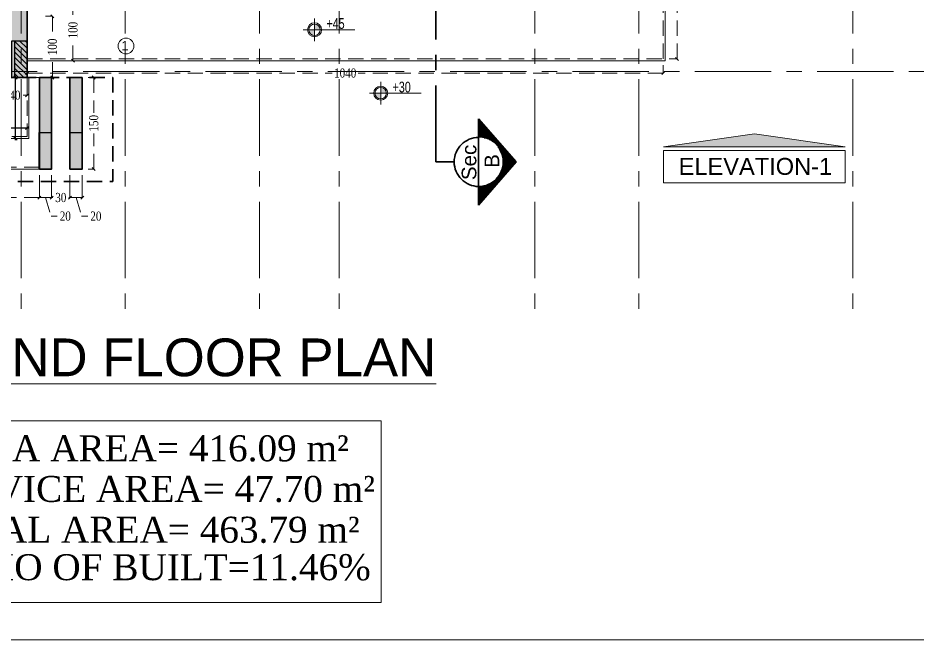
# Model space of a CAD drawing. Header units: inches. Extents: x -114 to 635, y -137 to 57.
# Drawn here: x 31.23 to 45.93, y -2.31 to 7.85 of the extents above; entities that cross this region are included whole.
import ezdxf
from ezdxf.enums import TextEntityAlignment as Align

# ---------------------------------------------------------------- set-up
doc = ezdxf.new("R2010")
doc.units = ezdxf.units.IN
doc.header["$MEASUREMENT"] = 0
doc.header["$PDMODE"] = 98
for name, pattern in [('( Hidden )', [0.375, 0.25, -0.125]), ('CENTER', [2, 1.25, -0.25, 0.25, -0.25]), ('CENTERX2', [4, 2.5, -0.5, 0.5, -0.5]), ('DASHED2', [0.375, 0.25, -0.125]), ('VILLA AXIS$0$CENTER', [2, 1.25, -0.25, 0.25, -0.25])]:
    doc.linetypes.add(name, pattern=pattern)
doc.layers.get('0').update_dxf_attribs({"lineweight": 5})
doc.layers.get('Defpoints').update_dxf_attribs({"lineweight": 5})
for name, color, linetype, lineweight in [('.', 14, 'Continuous', 9), ('A-ELEVATION TAG', 230, 'Continuous', 5), ('A-GEN-TEXT.', 3, 'Continuous', 5), ('A-SECTION LINE', 230, 'Continuous', 35), ('A-SECTION TAG', 230, 'Continuous', 5), ('A-text', 111, 'Continuous', 5), ('BORDER A2', 7, 'Continuous', 50), ('COLUMNS HATCH', 1, 'Continuous', 5), ('DETAILS DIMENSION', 15, 'Continuous', 5), ('E-AX', 9, '( Hidden )', 0), ('E-C', 6, 'Continuous', 5), ('HATCH', 15, 'Continuous', 0), ('LEVEL SYMBOL', 8, 'Continuous', 5), ('PROPOSED COLUMNS', 6, 'Continuous', 30), ('ROOMS DIMENSION', 3, 'Continuous', 5), ('STAIR', 1, 'Continuous', 5), ('WALL PROPOSED', 7, 'Continuous', 30)]:
    doc.layers.add(name, color=color, linetype=linetype, lineweight=lineweight)
doc.layers.add('AXIES', color=7, linetype='CENTER', lineweight=0, true_color=0x949596)
doc.styles.add('002-F.FLOOR PLAN$0$xref plans$0$ATTRIBUTE', font='BKANT.TTF')
doc.styles.add('Arial', font='arial.ttf')
doc.styles.add('BORDER', font='times.ttf', dxfattribs={"height": 0.2})
doc.styles.add('GROUND FLOOR XREF - option 3$0$STYLE1', font='arial.ttf', dxfattribs={"height": 30})
doc.styles.add('ST', font='times.ttf', dxfattribs={"width": 0.8})
doc.styles.add('style4', font='times.ttf', dxfattribs={"width": 0.8})
doc.dimstyles.new('DIM100-2', dxfattribs={"dimtxt": 0.2, "dimasz": 0.05, "dimexe": 0.1, "dimexo": 0.1, "dimgap": 0.09, "dimtad": 1, "dimdec": 0, "dimlfac": 100, "dimzin": 0, "dimdsep": 46, "dimtxsty": 'style4', "dimblk1": 'OBLIQUE', "dimblk2": 'OBLIQUE', "dimsah": 1, "dimcen": 0.09, "dimdle": 0.03, "dimse1": 1, "dimse2": 1, "dimclrd": 256, "dimclrt": 256, "dimadec": 0, "dimazin": 0, "dimtfac": 1, "dimtdec": 0, "dimtix": 1, "dimtmove": 2, "dimatfit": 3, "dimldrblk": 'OBLIQUE', "dimfxl": 1, "dimtolj": 1, "dimtzin": 0, "dimarcsym": 0})
doc.dimstyles.new('RASH PLAN', dxfattribs={"dimtxt": 0.15, "dimasz": 0.05, "dimexe": 0, "dimexo": 0.1, "dimgap": 0.05, "dimtad": 0, "dimdec": 0, "dimlfac": 100, "dimzin": 0, "dimdsep": 46, "dimtxsty": 'ST', "dimblk": 'OBLIQUE', "dimcen": 0.09, "dimclrd": 200, "dimclre": 6, "dimclrt": 1, "dimadec": 0, "dimazin": 0, "dimtfac": 1, "dimtdec": 0, "dimtmove": 1, "dimatfit": 3, "dimldrblk": 'OBLIQUE', "dimfxl": 0, "dimtolj": 1, "dimtzin": 0, "dimlwd": -1, "dimlwe": -1, "dimarcsym": 0})

# ---------------------------------------------------------------- blocks, each defined once
blk = doc.blocks.new('_Oblique')
at = {"color": 0, "lineweight": -2}
blk.add_line((-0.5, -0.5), (0.5, 0.5), dxfattribs=at)
blk = doc.blocks.new('*D141')
at = {"layer": 'Defpoints', "color": 0, "transparency": 16777216}
for p in [(31.579, 5.384), (25.979, 5.184), (31.579, 4.919)]:
    blk.add_point(p, dxfattribs=at)
at = {"layer": 'DETAILS DIMENSION', "color": 6, "transparency": 16777216}
for p, q in [((31.579, 5.284), (31.579, 4.919)), ((25.979, 5.084), (25.979, 4.919))]:
    blk.add_line(p, q, dxfattribs=at)
at = {"layer": 'DETAILS DIMENSION', "color": 200, "linetype": 'DASHED2', "transparency": 16777216}
for p, q in [((25.979, 4.919), (28.603, 4.919)), ((31.579, 4.919), (28.954, 4.919))]:
    blk.add_line(p, q, dxfattribs=at)
at = {"layer": 'DETAILS DIMENSION', "color": 200, "transparency": 16777216, "xscale": 0.05, "yscale": 0.05, "zscale": 0.05, "rotation": 180}
blk.add_blockref('_Oblique', (25.979, 4.919), dxfattribs=at)
at = {"layer": 'DETAILS DIMENSION', "color": 200, "transparency": 16777216, "xscale": 0.05, "yscale": 0.05, "zscale": 0.05}
blk.add_blockref('_Oblique', (31.579, 4.919), dxfattribs=at)
at = {"layer": 'DETAILS DIMENSION', "color": 1, "transparency": 16777216, "insert": (28.779, 4.919), "char_height": 0.15, "attachment_point": 5, "style": 'ST'}
blk.add_mtext('\\A1;560', dxfattribs=at)
blk = doc.blocks.new('*D142')
at = {"layer": 'Defpoints', "color": 0, "transparency": 16777216}
for p in [(31.579, 5.384), (31.779, 5.384), (31.779, 4.919)]:
    blk.add_point(p, dxfattribs=at)
at = {"layer": 'DETAILS DIMENSION', "color": 6, "transparency": 16777216}
for p, q in [((31.579, 5.284), (31.579, 4.919)), ((31.779, 5.284), (31.779, 4.919))]:
    blk.add_line(p, q, dxfattribs=at)
at = {"layer": 'DETAILS DIMENSION', "color": 200, "linetype": 'DASHED2', "transparency": 16777216}
for p, q in [((31.579, 4.919), (31.779, 4.919)), ((31.679, 4.919), (31.77, 4.615)), ((31.77, 4.615), (31.87, 4.615))]:
    blk.add_line(p, q, dxfattribs=at)
at = {"layer": 'DETAILS DIMENSION', "color": 200, "transparency": 16777216, "xscale": 0.05, "yscale": 0.05, "zscale": 0.05, "rotation": 180}
blk.add_blockref('_Oblique', (31.579, 4.919), dxfattribs=at)
at = {"layer": 'DETAILS DIMENSION', "color": 200, "transparency": 16777216, "xscale": 0.05, "yscale": 0.05, "zscale": 0.05}
blk.add_blockref('_Oblique', (31.779, 4.919), dxfattribs=at)
at = {"layer": 'DETAILS DIMENSION', "color": 1, "transparency": 16777216, "insert": (32.003, 4.615), "char_height": 0.15, "attachment_point": 5, "style": 'ST'}
blk.add_mtext('\\A1;20', dxfattribs=at)
blk = doc.blocks.new('*D143')
at = {"layer": 'Defpoints', "color": 0, "transparency": 16777216}
for p in [(31.779, 5.384), (32.079, 5.384), (32.079, 4.919)]:
    blk.add_point(p, dxfattribs=at)
at = {"layer": 'DETAILS DIMENSION', "color": 6, "transparency": 16777216}
for p, q in [((31.779, 5.284), (31.779, 4.919)), ((32.079, 5.284), (32.079, 4.919))]:
    blk.add_line(p, q, dxfattribs=at)
at = {"layer": 'DETAILS DIMENSION', "color": 200, "linetype": 'DASHED2', "transparency": 16777216}
for p, q in [((31.779, 4.919), (31.729, 4.919)), ((31.779, 4.919), (31.797, 4.919)), ((32.079, 4.919), (32.06, 4.919)), ((32.079, 4.919), (32.129, 4.919))]:
    blk.add_line(p, q, dxfattribs=at)
at = {"layer": 'DETAILS DIMENSION', "color": 200, "transparency": 16777216, "xscale": 0.05, "yscale": 0.05, "zscale": 0.05}
blk.add_blockref('_Oblique', (31.779, 4.919), dxfattribs=at)
at = {"layer": 'DETAILS DIMENSION', "color": 200, "transparency": 16777216, "xscale": 0.05, "yscale": 0.05, "zscale": 0.05, "rotation": 180}
blk.add_blockref('_Oblique', (32.079, 4.919), dxfattribs=at)
at = {"layer": 'DETAILS DIMENSION', "color": 1, "transparency": 16777216, "insert": (31.929, 4.919), "char_height": 0.15, "attachment_point": 5, "style": 'ST'}
blk.add_mtext('\\A1;30', dxfattribs=at)
blk = doc.blocks.new('*D144')
at = {"layer": 'Defpoints', "color": 0, "transparency": 16777216}
for p in [(32.079, 5.384), (32.279, 5.384), (32.279, 4.919)]:
    blk.add_point(p, dxfattribs=at)
at = {"layer": 'DETAILS DIMENSION', "color": 6, "transparency": 16777216}
for p, q in [((32.079, 5.284), (32.079, 4.919)), ((32.279, 5.284), (32.279, 4.919))]:
    blk.add_line(p, q, dxfattribs=at)
at = {"layer": 'DETAILS DIMENSION', "color": 200, "linetype": 'DASHED2', "transparency": 16777216}
for p, q in [((32.079, 4.919), (32.279, 4.919)), ((32.179, 4.919), (32.27, 4.615)), ((32.27, 4.615), (32.37, 4.615))]:
    blk.add_line(p, q, dxfattribs=at)
at = {"layer": 'DETAILS DIMENSION', "color": 200, "transparency": 16777216, "xscale": 0.05, "yscale": 0.05, "zscale": 0.05, "rotation": 180}
blk.add_blockref('_Oblique', (32.079, 4.919), dxfattribs=at)
at = {"layer": 'DETAILS DIMENSION', "color": 200, "transparency": 16777216, "xscale": 0.05, "yscale": 0.05, "zscale": 0.05}
blk.add_blockref('_Oblique', (32.279, 4.919), dxfattribs=at)
at = {"layer": 'DETAILS DIMENSION', "color": 1, "transparency": 16777216, "insert": (32.503, 4.615), "char_height": 0.15, "attachment_point": 5, "style": 'ST'}
blk.add_mtext('\\A1;20', dxfattribs=at)
blk = doc.blocks.new('*D148')
at = {"layer": 'Defpoints', "color": 0, "transparency": 16777216}
for p in [(30.98, 6.83), (31.379, 6.88), (31.379, 6.59)]:
    blk.add_point(p, dxfattribs=at)
at = {"layer": 'DETAILS DIMENSION', "color": 6, "transparency": 16777216}
for p, q in [((31.379, 6.78), (31.379, 6.59)), ((30.98, 6.73), (30.98, 6.59))]:
    blk.add_line(p, q, dxfattribs=at)
at = {"layer": 'DETAILS DIMENSION', "color": 200, "linetype": 'DASHED2', "transparency": 16777216}
for p, q in [((30.98, 6.59), (31.045, 6.59)), ((31.379, 6.59), (31.313, 6.59))]:
    blk.add_line(p, q, dxfattribs=at)
at = {"layer": 'DETAILS DIMENSION', "color": 200, "transparency": 16777216, "xscale": 0.05, "yscale": 0.05, "zscale": 0.05, "rotation": 180}
blk.add_blockref('_Oblique', (30.98, 6.59), dxfattribs=at)
at = {"layer": 'DETAILS DIMENSION', "color": 200, "transparency": 16777216, "xscale": 0.05, "yscale": 0.05, "zscale": 0.05}
blk.add_blockref('_Oblique', (31.379, 6.59), dxfattribs=at)
at = {"layer": 'DETAILS DIMENSION', "color": 1, "transparency": 16777216, "insert": (31.179, 6.59), "char_height": 0.15, "attachment_point": 5, "style": 'ST'}
blk.add_mtext('\\A1;40', dxfattribs=at)
blk = doc.blocks.new('*D149')
at = {"layer": 'Defpoints', "color": 0, "transparency": 16777216}
for p in [(31.579, 7.88), (31.792, 7.88), (31.378, 6.88)]:
    blk.add_point(p, dxfattribs=at)
at = {"layer": 'DETAILS DIMENSION', "color": 6, "transparency": 16777216}
for p, q in [((31.679, 7.88), (31.792, 7.88)), ((31.478, 6.88), (31.792, 6.88))]:
    blk.add_line(p, q, dxfattribs=at)
at = {"layer": 'DETAILS DIMENSION', "color": 200, "linetype": 'DASHED2', "transparency": 16777216}
for p, q in [((31.792, 7.88), (31.792, 7.549)), ((31.792, 6.88), (31.792, 7.211))]:
    blk.add_line(p, q, dxfattribs=at)
at = {"layer": 'DETAILS DIMENSION', "color": 200, "transparency": 16777216, "xscale": 0.05, "yscale": 0.05, "zscale": 0.05}
for p, rotation in [((31.792, 7.88), 90), ((31.792, 6.88), 270)]:
    blk.add_blockref('_Oblique', p, dxfattribs=dict(at, rotation=rotation))
at = {"layer": 'DETAILS DIMENSION', "color": 1, "transparency": 16777216, "insert": (31.792, 7.38), "char_height": 0.15, "attachment_point": 5, "rotation": 90, "style": 'ST'}
blk.add_mtext('\\A1;100', dxfattribs=at)
blk = doc.blocks.new('*D158')
at = {"layer": 'Defpoints', "color": 0, "transparency": 16777216}
for p in [(32.279, 6.88), (32.467, 6.88), (32.279, 5.384)]:
    blk.add_point(p, dxfattribs=at)
at = {"layer": 'DETAILS DIMENSION', "color": 6, "transparency": 16777216}
for p, q in [((32.379, 6.88), (32.467, 6.88)), ((32.379, 5.384), (32.467, 5.384))]:
    blk.add_line(p, q, dxfattribs=at)
at = {"layer": 'DETAILS DIMENSION', "color": 200, "linetype": 'DASHED2', "transparency": 16777216}
for p, q in [((32.467, 6.88), (32.467, 6.301)), ((32.467, 5.384), (32.467, 5.963))]:
    blk.add_line(p, q, dxfattribs=at)
at = {"layer": 'DETAILS DIMENSION', "color": 200, "transparency": 16777216, "xscale": 0.05, "yscale": 0.05, "zscale": 0.05}
for p, rotation in [((32.467, 6.88), 90), ((32.467, 5.384), 270)]:
    blk.add_blockref('_Oblique', p, dxfattribs=dict(at, rotation=rotation))
at = {"layer": 'DETAILS DIMENSION', "color": 1, "transparency": 16777216, "insert": (32.467, 6.132), "char_height": 0.15, "attachment_point": 5, "rotation": 90, "style": 'ST'}
blk.add_mtext('\\A1;150', dxfattribs=at)
blk = doc.blocks.new('*D203')
at = {"layer": 'Defpoints', "color": 0, "transparency": 16777216}
for p in [(31.379, 7.184), (41.778, 7.184), (41.778, 6.953)]:
    blk.add_point(p, dxfattribs=at)
at = {"layer": 'DETAILS DIMENSION', "color": 6, "transparency": 16777216}
for p, q in [((31.379, 7.084), (31.379, 6.953)), ((41.778, 7.084), (41.778, 6.953))]:
    blk.add_line(p, q, dxfattribs=at)
at = {"layer": 'DETAILS DIMENSION', "color": 200, "linetype": 'DASHED2', "transparency": 16777216}
for p, q in [((31.379, 6.953), (36.365, 6.953)), ((41.778, 6.953), (36.792, 6.953))]:
    blk.add_line(p, q, dxfattribs=at)
at = {"layer": 'DETAILS DIMENSION', "color": 200, "transparency": 16777216, "xscale": 0.05, "yscale": 0.05, "zscale": 0.05, "rotation": 180}
blk.add_blockref('_Oblique', (31.379, 6.953), dxfattribs=at)
at = {"layer": 'DETAILS DIMENSION', "color": 200, "transparency": 16777216, "xscale": 0.05, "yscale": 0.05, "zscale": 0.05}
blk.add_blockref('_Oblique', (41.778, 6.953), dxfattribs=at)
at = {"layer": 'DETAILS DIMENSION', "color": 1, "transparency": 16777216, "insert": (36.579, 6.953), "char_height": 0.15, "attachment_point": 5, "style": 'ST'}
blk.add_mtext('\\A1;1040', dxfattribs=at)
blk = doc.blocks.new('*D204')
at = {"layer": 'Defpoints', "color": 0, "transparency": 16777216}
for p in [(41.778, 9.38), (41.778, 7.184), (42.005, 7.184)]:
    blk.add_point(p, dxfattribs=at)
at = {"layer": 'DETAILS DIMENSION', "color": 6, "transparency": 16777216}
for p, q in [((41.878, 9.38), (42.005, 9.38)), ((41.878, 7.184), (42.005, 7.184))]:
    blk.add_line(p, q, dxfattribs=at)
at = {"layer": 'DETAILS DIMENSION', "color": 200, "linetype": 'DASHED2', "transparency": 16777216}
for p, q in [((42.005, 9.38), (42.005, 8.46)), ((42.005, 7.184), (42.005, 8.104))]:
    blk.add_line(p, q, dxfattribs=at)
at = {"layer": 'DETAILS DIMENSION', "color": 200, "transparency": 16777216, "xscale": 0.05, "yscale": 0.05, "zscale": 0.05}
for p, rotation in [((42.005, 9.38), 90), ((42.005, 7.184), 270)]:
    blk.add_blockref('_Oblique', p, dxfattribs=dict(at, rotation=rotation))
at = {"layer": 'DETAILS DIMENSION', "color": 1, "transparency": 16777216, "insert": (42.005, 8.282), "char_height": 0.15, "attachment_point": 5, "rotation": 90, "style": 'ST'}
blk.add_mtext('\\A1;220', dxfattribs=at)
blk = doc.blocks.new('*D331')
at = {"layer": 'Defpoints', "color": 0, "transparency": 16777216}
for p in [(32.128, 8.154), (32.218, 8.154), (32.218, 7.154)]:
    blk.add_point(p, dxfattribs=at)
at = {"layer": 'DETAILS DIMENSION', "color": 6, "transparency": 16777216}
for p, q in [((32.118, 8.154), (32.128, 8.154)), ((32.118, 7.154), (32.128, 7.154))]:
    blk.add_line(p, q, dxfattribs=at)
at = {"layer": 'DETAILS DIMENSION', "color": 200, "linetype": 'DASHED2', "transparency": 16777216}
for p, q in [((32.128, 8.154), (32.128, 7.823)), ((32.128, 7.154), (32.128, 7.484))]:
    blk.add_line(p, q, dxfattribs=at)
at = {"layer": 'DETAILS DIMENSION', "color": 200, "transparency": 16777216, "xscale": 0.05, "yscale": 0.05, "zscale": 0.05}
for p, rotation in [((32.128, 8.154), 90), ((32.128, 7.154), 270)]:
    blk.add_blockref('_Oblique', p, dxfattribs=dict(at, rotation=rotation))
at = {"layer": 'DETAILS DIMENSION', "color": 1, "transparency": 16777216, "insert": (32.128, 7.654), "char_height": 0.15, "attachment_point": 5, "rotation": 90, "style": 'ST'}
blk.add_mtext('\\A1;100', dxfattribs=at)
blk = doc.blocks.new('*D343')
at = {"layer": 'Defpoints', "color": 0, "transparency": 16777216}
for p in [(31.379, 6.056), (25.979, 5.914), (31.379, 5.914)]:
    blk.add_point(p, dxfattribs=at)
at = {"layer": 'ROOMS DIMENSION', "linetype": 'Continuous', "lineweight": -2, "transparency": 16777216}
blk.add_line((25.949, 6.056), (31.409, 6.056), dxfattribs=at)
at = {"layer": 'ROOMS DIMENSION', "lineweight": -2, "transparency": 16777216, "xscale": 0.05, "yscale": 0.05, "zscale": 0.05, "rotation": 180}
blk.add_blockref('_Oblique', (25.979, 6.056), dxfattribs=at)
at = {"layer": 'ROOMS DIMENSION', "lineweight": -2, "transparency": 16777216, "xscale": 0.05, "yscale": 0.05, "zscale": 0.05}
blk.add_blockref('_Oblique', (31.379, 6.056), dxfattribs=at)
at = {"layer": 'ROOMS DIMENSION', "transparency": 16777216, "insert": (28.679, 6.247), "char_height": 0.2, "attachment_point": 5, "style": 'style4'}
blk.add_mtext('\\A1;540', dxfattribs=at)
blk = doc.blocks.new('*D344')
at = {"layer": 'Defpoints', "color": 0, "transparency": 16777216}
for p in [(31.189, 6.88), (31.379, 6.88), (31.379, 5.884)]:
    blk.add_point(p, dxfattribs=at)
at = {"layer": 'ROOMS DIMENSION', "linetype": 'Continuous', "lineweight": -2, "transparency": 16777216}
blk.add_line((31.189, 5.854), (31.189, 6.91), dxfattribs=at)
at = {"layer": 'ROOMS DIMENSION', "lineweight": -2, "transparency": 16777216, "xscale": 0.05, "yscale": 0.05, "zscale": 0.05}
for p, rotation in [((31.189, 6.88), 90), ((31.189, 5.884), 270)]:
    blk.add_blockref('_Oblique', p, dxfattribs=dict(at, rotation=rotation))
at = {"layer": 'ROOMS DIMENSION', "transparency": 16777216, "insert": (30.998, 6.382), "char_height": 0.2, "attachment_point": 5, "rotation": 90, "style": 'style4'}
blk.add_mtext('\\A1;100', dxfattribs=at)
blk = doc.blocks.new('002-F.FLOOR PLAN$0$xref plans$0$LVL-PL')
h = blk.add_hatch(color=256)
h.paths.add_polyline_path([(0, 0.123), (0, 0), (0.123, 0, 0.414214)])
h.paths.add_polyline_path([(0, 0), (-0.123, 0, 0.414214), (0, -0.123)])
for p, q in [((0, 0.242), (0, -0.242)), ((0.2, 0), (-0.242, 0)), ((0, 0), (0.865, 0))]:
    blk.add_line(p, q)
for radius in [0.15, 0.123]:
    blk.add_circle((0, 0), radius)
at = {"style": '002-F.FLOOR PLAN$0$xref plans$0$ATTRIBUTE', "width": 0.75, "flags": 12}
for tag, p in [('LEVEL', (0.517, 0.151)), ('POSITION', (0.517, -0.154))]:
    blk.add_attdef(tag, text='', height=0.2, dxfattribs=at).set_placement(p, align=Align.MIDDLE)
blk = doc.blocks.new('DASLASDLASLDASLASDLASLQWELQWELQWELQWELQ')
at = {"layer": 'AXIES', "linetype": 'CENTERX2', "ltscale": 0.5}
for p, q in [((31.279, -578.206), (31.279, -610.174)), ((32.979, -578.206), (32.979, -610.174)), ((35.178, -578.206), (35.178, -610.174)), ((36.479, -578.206), (36.479, -610.174)), ((39.678, -578.206), (39.678, -610.174)), ((41.379, -578.206), (41.379, -610.174)), ((44.879, -578.206), (44.879, -610.174)), ((20.293, -606.077), (52.683, -606.077))]:
    blk.add_line(p, q, dxfattribs=at)
blk = doc.blocks.new('QWEQWLDASLLDLQLEQWLDASLELQWLQELQWLE')
at = {"layer": '.'}
h = blk.add_hatch(dxfattribs=at)
h.set_pattern_fill('ANSI31', color=9, scale=0.5, angle=90)
h.set_pattern_definition([(135, (-50.72994, 2.49188), (-0.044194174, -0.044194174), [])])
h.paths.add_polyline_path([(933.79, -65.62), (933.99, -65.62), (933.99, -66.22), (933.79, -66.22)])
at = {"layer": 'COLUMNS HATCH', "ltscale": 300}
for points in [[(933.74, -65.62), (933.99, -65.62), (933.99, -66.22), (933.74, -66.22)], [(934.19, -67.116), (934.39, -67.116), (934.39, -67.716), (934.19, -67.716)], [(934.69, -67.116), (934.89, -67.116), (934.89, -67.716), (934.69, -67.716)]]:
    blk.add_hatch(color=256, dxfattribs=at).paths.add_polyline_path(points)
at = {"layer": 'PROPOSED COLUMNS'}
for points in [[(933.74, -65.62), (933.99, -65.62), (933.99, -66.22), (933.74, -66.22)], [(933.79, -65.62), (933.99, -65.62), (933.99, -66.22), (933.79, -66.22)], [(934.19, -67.116), (934.39, -67.116), (934.39, -67.716), (934.19, -67.716)], [(934.69, -67.116), (934.89, -67.116), (934.89, -67.716), (934.69, -67.716)]]:
    blk.add_lwpolyline(points, close=True, dxfattribs=at)

msp = doc.modelspace()

# ---------------------------------------------------------------- hatches: boundary and pattern name
at = {"layer": 'A-ELEVATION TAG'}
msp.add_hatch(color=256, dxfattribs=at).paths.add_polyline_path([(43.27, 5.961), (41.784, 5.748), (44.755, 5.748)])
at = {"layer": 'HATCH', "true_color": 0x939598}
h = msp.add_hatch(color=252, dxfattribs=at)
h.dxf.hatch_style = 1
h.paths.add_polyline_path([(31.379, 16.379), (31.079, 16.379), (31.079, 16.28), (30.881, 16.28), (30.881, 16.08), (31.129, 16.08), (31.129, 7.08), (30.98, 7.08), (30.98, 6.88), (31.379, 6.88), (31.379, 11.38), (33.129, 11.38), (33.129, 11.58), (31.379, 11.58)])
h = msp.add_hatch(color=252, dxfattribs=at)
h.dxf.hatch_style = 1
h.paths.add_polyline_path([(31.779, 6.88), (31.579, 6.88), (31.579, 5.384), (31.779, 5.384)])
h = msp.add_hatch(color=252, dxfattribs=at)
h.dxf.hatch_style = 1
h.paths.add_polyline_path([(32.279, 6.88), (32.079, 6.88), (32.079, 5.384), (32.279, 5.384)])
at = {"layer": 'HATCH'}
h = msp.add_hatch(dxfattribs=at)
h.set_pattern_fill('ANSI37', color=256, scale=0.125165, angle=2115, style=0)
h.set_pattern_definition([(360, (22.637594, 61.527136), (1e-16, 0.015645583), []), (90, (22.637594, 61.527136), (-0.015645583, 1e-16), [])])
h.paths.add_polyline_path([(39.376, 5.501), (38.758, 4.795), (38.758, 5.1, 0.002362), (38.762, 5.1, 1), (38.762, 5.901, 0.002362), (38.758, 5.901), (38.758, 6.206)])

# ---------------------------------------------------------------- linework, layer by layer
at = {"layer": 'A-ELEVATION TAG'}
msp.add_line((41.784, 5.748), (44.755, 5.748), dxfattribs=at)
msp.add_lwpolyline([(41.784, 5.748), (43.27, 5.961), (44.755, 5.748)], dxfattribs=at)
msp.add_lwpolyline([(41.784, 5.162), (44.755, 5.162), (44.755, 5.686), (41.784, 5.686)], close=True, dxfattribs=at)
at = {"layer": 'A-GEN-TEXT.'}
msp.add_lwpolyline([(29.318, -1.698), (37.166, -1.698), (37.166, 1.271), (29.318, 1.271)], close=True, dxfattribs=at)
at = {"layer": 'A-SECTION LINE', "linetype": 'VILLA AXIS$0$CENTER'}
msp.add_line((38.062, 5.501), (38.362, 5.501), dxfattribs=at)
msp.add_lwpolyline([(38.062, 5.501), (38.062, 32.848)], dxfattribs=at)
at = {"layer": 'A-SECTION LINE', "linetype": 'VILLA AXIS$0$CENTER', "ltscale": 1.5}
msp.add_lwpolyline([(39.376, 5.501), (38.758, 4.795), (38.758, 6.206)], close=True, dxfattribs=at)
msp.add_circle((38.762, 5.501), 0.401, dxfattribs=at)
at = {"layer": 'A-text'}
msp.add_circle((32.995, 7.394), 0.129, dxfattribs=at)
at = {"layer": 'BORDER A2', "lineweight": 5}
msp.add_lwpolyline([(15.608, -2.308), (61.208, -2.308), (61.208, 37.892), (15.608, 37.892)], close=True, dxfattribs=at)
at = {"layer": 'STAIR', "linetype": '( Hidden )'}
msp.add_line((31.379, 6.88), (31.379, 5.914), dxfattribs=at)
at = {"layer": 'STAIR', "linetype": 'Continuous'}
for q in [(31.379, 6.88), (31.409, 5.884)]:
    msp.add_line((31.409, 6.88), q, dxfattribs=at)
at = {"layer": 'STAIR', "linetype": '( Hidden )'}
for points in [[(31.379, 7.184), (41.778, 7.184), (41.778, 9.38)], [(31.379, 5.914), (25.979, 5.914)], [(31.579, 5.414), (25.979, 5.414)]]:
    msp.add_lwpolyline(points, dxfattribs=at)
at = {"layer": 'STAIR', "linetype": 'Continuous'}
for points in [[(31.379, 7.154), (41.808, 7.154), (41.808, 9.38)], [(31.409, 5.884), (25.979, 5.884)], [(31.779, 5.384), (25.979, 5.384)]]:
    msp.add_lwpolyline(points, dxfattribs=at)
at = {"layer": 'WALL PROPOSED', "linetype": 'Continuous', "lineweight": 35, "flags": 128}
for points in [[(31.379, 6.88), (31.379, 11.38)], [(30.98, 6.88), (31.379, 6.88)]]:
    msp.add_lwpolyline(points, dxfattribs=at)
at = {"layer": 'WALL PROPOSED', "linetype": 'DASHED2', "lineweight": 35, "flags": 128}
msp.add_lwpolyline([(25.979, 5.184), (32.779, 5.184), (32.779, 6.88), (31.378, 6.88)], dxfattribs=at)
at = {"layer": 'WALL PROPOSED', "linetype": 'Continuous', "lineweight": 35, "flags": 128}
for points in [[(31.779, 6.88), (31.579, 6.88), (31.579, 5.384), (31.779, 5.384)], [(32.279, 6.88), (32.079, 6.88), (32.079, 5.384), (32.279, 5.384)]]:
    msp.add_lwpolyline(points, close=True, dxfattribs=at)

# ---------------------------------------------------------------- block references
at = {"layer": 'E-AX'}
msp.add_blockref('DASLASDLASLDASLASDLASLQWELQWELQWELQWELQ', (0, 613.057), dxfattribs=at)
at = {"layer": 'E-C', "linetype": 'ByBlock'}
msp.add_blockref('QWEQWLDASLLDLQLEQWLDASLELQWLQELQWLE', (-902.612, 73.1), dxfattribs=at)
at = {"layer": 'LEVEL SYMBOL', "linetype": 'Continuous', "lineweight": 0}
ref = msp.add_blockref('002-F.FLOOR PLAN$0$xref plans$0$LVL-PL', (36.078, 7.66), dxfattribs=dict(at, xscale=0.7620000000000069, yscale=0.7620000000000069, zscale=0.7620000000000069))
ref.add_attrib('LEVEL', '+45', dxfattribs={"layer": '0', "lineweight": 5, "height": 0.175, "rotation": 360, "style": '002-F.FLOOR PLAN$0$xref plans$0$ATTRIBUTE', "width": 0.75}).set_placement((36.421, 7.761), align=Align.MIDDLE)
ref = msp.add_blockref('002-F.FLOOR PLAN$0$xref plans$0$LVL-PL', (37.159, 6.624), dxfattribs=dict(at, xscale=0.7620000000000069, yscale=0.7620000000000069, zscale=0.7620000000000069))
ref.add_attrib('LEVEL', '+30', dxfattribs={"layer": '0', "lineweight": 5, "height": 0.175, "rotation": 360, "style": '002-F.FLOOR PLAN$0$xref plans$0$ATTRIBUTE', "width": 0.75}).set_placement((37.502, 6.724), align=Align.MIDDLE)

# ---------------------------------------------------------------- texts
at = {"layer": 'A-ELEVATION TAG', "style": 'Arial'}
msp.add_text('ELEVATION-1', height=0.27616, dxfattribs=at).set_placement((43.285, 5.29, -0.238), align=Align.CENTER)
msp.add_text('%%UGROUND FLOOR PLAN', height=0.61699, dxfattribs=at).set_placement((28.537, 2))
at = {"layer": 'A-GEN-TEXT.', "style": 'BORDER'}
for s, p in [('VILLA AREA= 416.09 m²', (29.673, 0.611)), ('SERVICE AREA= 47.70 m²', (29.673, -0.053)), ('TOTAL AREA= 463.79 m²', (29.673, -0.719)), ('RATIO OF BUILT=11.46%%%', (29.673, -1.331))]:
    msp.add_text(s, height=0.42445, dxfattribs=at).set_placement(p)
at = {"layer": 'A-SECTION TAG', "style": 'Arial'}
for s, p in [('Sec', (38.723, 5.204, 0)), ('B', (39.097, 5.405))]:
    msp.add_text(s, height=0.24, rotation=90, dxfattribs=at).set_placement(p)
at = {"layer": 'A-text', "style": 'GROUND FLOOR XREF - option 3$0$STYLE1'}
msp.add_text('1', height=0.152, dxfattribs=at).set_placement((32.919, 7.324, 0))

# ---------------------------------------------------------------- dimensions: what is measured, and where the dimension line sits
at = {"layer": 'DETAILS DIMENSION'}
for base, p1, p2, picture, middle in [((42.005, 7.184), (41.778, 9.38), (41.778, 7.184), '*D204', (42.005, 8.282)), ((32.128, 8.154), (32.218, 7.154), (32.218, 8.154), '*D331', (32.128, 7.654)), ((31.792, 7.88), (31.378, 6.88), (31.579, 7.88), '*D149', (31.792, 7.38)), ((32.467, 6.88), (32.279, 5.384), (32.279, 6.88), '*D158', (32.467, 6.132))]:
    dim = msp.add_linear_dim(base=base, p1=p1, p2=p2, angle=90, dimstyle='RASH PLAN', dxfattribs=at)
    dim.commit()
    dim.dimension.update_dxf_attribs({"geometry": picture, "text_midpoint": middle})
for base, p1, p2, picture, middle in [((41.778, 6.953), (31.379, 7.184), (41.778, 7.184), '*D203', (36.579, 6.953)), ((31.379, 6.59), (30.98, 6.83), (31.379, 6.88), '*D148', (31.179, 6.59)), ((31.579, 4.919), (25.979, 5.184), (31.579, 5.384), '*D141', (28.779, 4.919)), ((31.779, 4.919), (31.579, 5.384), (31.779, 5.384), '*D142', (31.92, 4.615)), ((32.079, 4.919), (31.779, 5.384), (32.079, 5.384), '*D143', (31.929, 4.919)), ((32.279, 4.919), (32.079, 5.384), (32.279, 5.384), '*D144', (32.42, 4.615))]:
    dim = msp.add_linear_dim(base=base, p1=p1, p2=p2, dimstyle='RASH PLAN', dxfattribs=at)
    dim.commit()
    dim.dimension.update_dxf_attribs({"geometry": picture, "text_midpoint": middle})
at = {"layer": 'ROOMS DIMENSION'}
dim = msp.add_linear_dim(base=(31.189, 6.88), p1=(31.379, 5.884), p2=(31.379, 6.88), angle=90, dimstyle='DIM100-2', dxfattribs=at)
dim.commit()
dim.dimension.update_dxf_attribs({"geometry": '*D344', "text_midpoint": (30.998, 6.382)})
dim = msp.add_linear_dim(base=(31.379, 6.056), p1=(25.979, 5.914), p2=(31.379, 5.914), dimstyle='DIM100-2', dxfattribs=at)
dim.commit()
dim.dimension.update_dxf_attribs({"geometry": '*D343', "text_midpoint": (28.679, 6.247)})

doc.saveas('drawing.dxf')
